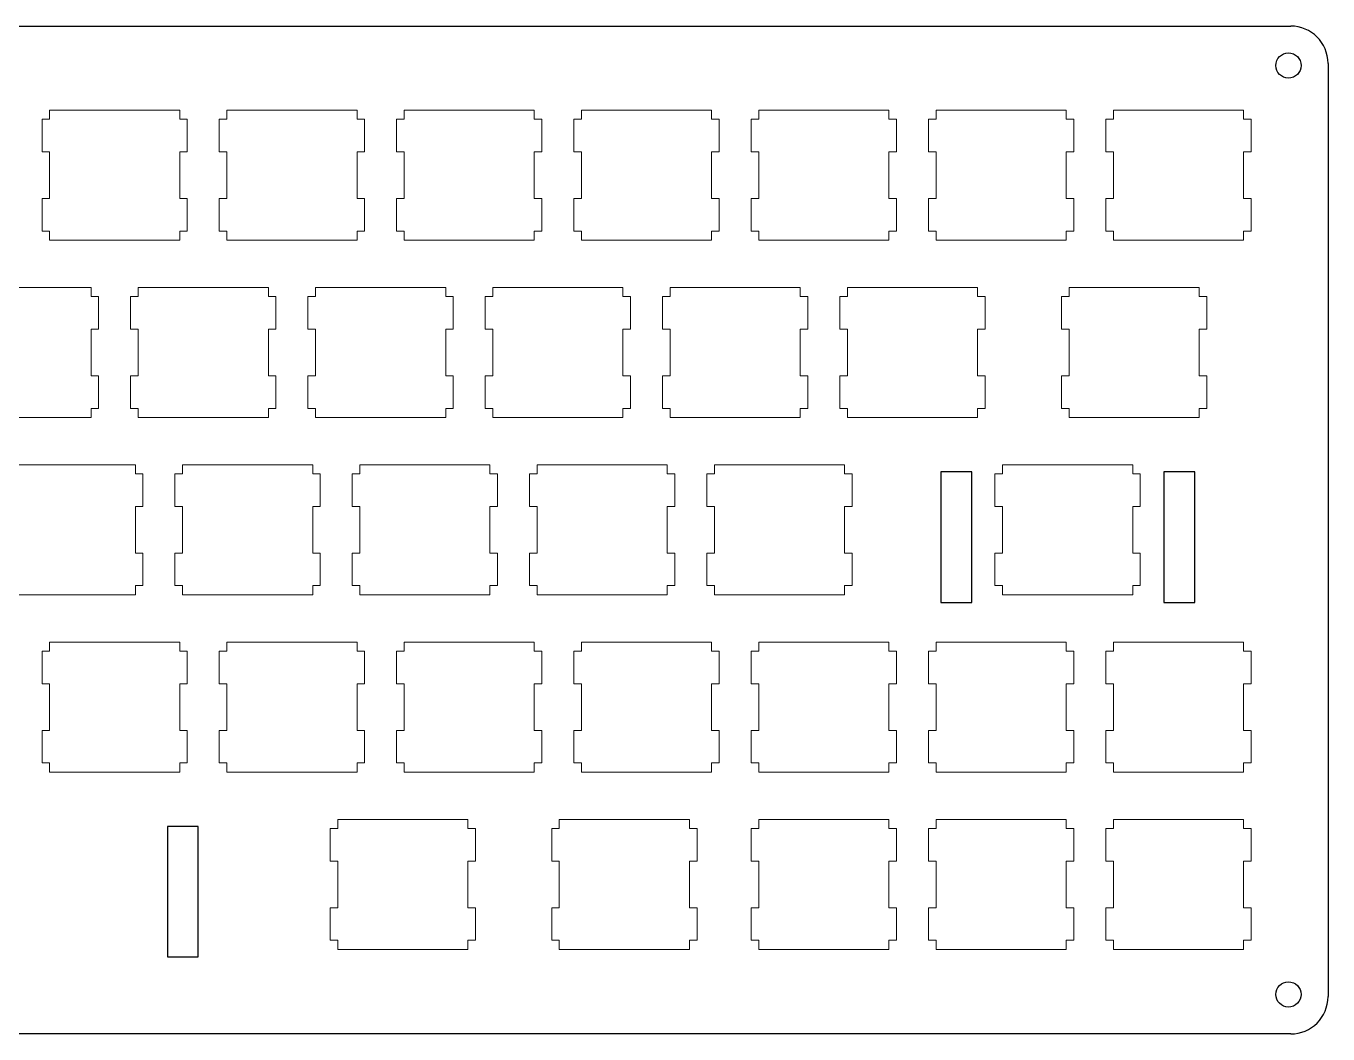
# Paper-space layout 'Layout 2' of a CAD drawing. Header units: millimetres. Extents: x 27 to 325, y 88 to 196.
# Drawn here: x 185 to 324.5, y 87.7 to 195.7 of the extents above; entities that cross this region are included whole.
import ezdxf

# ---------------------------------------------------------------- set-up
doc = ezdxf.new("R2010")
doc.units = ezdxf.units.MM
doc.layers.add('Layer_1', color=7, linetype='CONTINUOUS')

psp = doc.layouts.new('Layout 2')

# ---------------------------------------------------------------- linework, layer by layer
at = {"layer": 'Layer_1', "linetype": 'ByBlock'}
for p, q in [((30.51, 195.7), (320.51, 195.7)), ((320.51, 87.7), (30.51, 87.7))]:
    psp.add_line(p, q, dxfattribs=at)
at = {"layer": 'Layer_1'}
psp.add_line((324.51, 191.7), (324.51, 91.7), dxfattribs=at)
at = {"layer": 'Layer_1', "linetype": 'ByBlock'}
for points in [[(283.03, 147.95), (283.03, 133.95), (286.33, 133.95), (286.33, 147.95)], [(306.93, 147.95), (306.93, 133.95), (310.23, 133.95), (310.23, 147.95)], [(200.13, 109.95), (200.13, 95.95), (203.43, 95.95), (203.43, 109.95)], [(200.13, 109.95), (200.13, 95.95), (203.43, 95.95), (203.43, 109.95)]]:
    psp.add_lwpolyline(points, close=True, dxfattribs=at)
at = {"layer": 'Layer_1'}
for centre in [(320.27, 191.47), (320.27, 91.94)]:
    psp.add_circle(centre, 1.35, dxfattribs=at)
for centre, start, end in [((320.51, 191.7), 0, 90), ((320.51, 91.7), 270, 0)]:
    psp.add_arc(centre, 4, start, end, dxfattribs=at)
at = {"layer": 'Layer_1', "color": 250, "lineweight": 9}
for points in [[(186.69, 182.23), (186.69, 182.23), (186.69, 185.72), (186.69, 185.72)], [(186.69, 185.72), (186.69, 185.72), (187.51, 185.72), (187.51, 185.72)], [(187.51, 186.7), (187.51, 186.7), (201.45, 186.7), (201.45, 186.7)], [(187.51, 185.72), (187.51, 185.72), (187.51, 186.7), (187.51, 186.7)], [(201.45, 185.72), (201.45, 185.72), (201.45, 186.7), (201.45, 186.7)], [(202.26, 185.72), (202.26, 185.72), (201.45, 185.72), (201.45, 185.72)], [(202.26, 185.72), (202.26, 185.72), (202.26, 182.23), (202.26, 182.23)], [(205.69, 182.23), (205.69, 182.23), (205.69, 185.72), (205.69, 185.72)], [(205.69, 185.72), (205.69, 185.72), (206.51, 185.72), (206.51, 185.72)], [(206.51, 186.7), (206.51, 186.7), (220.45, 186.7), (220.45, 186.7)], [(206.51, 185.72), (206.51, 185.72), (206.51, 186.7), (206.51, 186.7)], [(220.45, 185.72), (220.45, 185.72), (220.45, 186.7), (220.45, 186.7)], [(221.26, 185.72), (221.26, 185.72), (220.45, 185.72), (220.45, 185.72)], [(221.26, 185.72), (221.26, 185.72), (221.26, 182.23), (221.26, 182.23)], [(224.69, 182.23), (224.69, 182.23), (224.69, 185.72), (224.69, 185.72)], [(224.69, 185.72), (224.69, 185.72), (225.51, 185.72), (225.51, 185.72)], [(225.51, 186.7), (225.51, 186.7), (239.45, 186.7), (239.45, 186.7)], [(225.51, 185.72), (225.51, 185.72), (225.51, 186.7), (225.51, 186.7)], [(239.45, 185.72), (239.45, 185.72), (239.45, 186.7), (239.45, 186.7)], [(240.26, 185.72), (240.26, 185.72), (239.45, 185.72), (239.45, 185.72)], [(240.26, 185.72), (240.26, 185.72), (240.26, 182.23), (240.26, 182.23)], [(243.69, 182.23), (243.69, 182.23), (243.69, 185.72), (243.69, 185.72)], [(243.69, 185.72), (243.69, 185.72), (244.51, 185.72), (244.51, 185.72)], [(244.51, 186.7), (244.51, 186.7), (258.45, 186.7), (258.45, 186.7)], [(244.51, 185.72), (244.51, 185.72), (244.51, 186.7), (244.51, 186.7)], [(258.45, 185.72), (258.45, 185.72), (258.45, 186.7), (258.45, 186.7)], [(259.26, 185.72), (259.26, 185.72), (258.45, 185.72), (258.45, 185.72)], [(259.26, 185.72), (259.26, 185.72), (259.26, 182.23), (259.26, 182.23)], [(262.69, 182.23), (262.69, 182.23), (262.69, 185.72), (262.69, 185.72)], [(262.69, 185.72), (262.69, 185.72), (263.51, 185.72), (263.51, 185.72)], [(263.51, 186.7), (263.51, 186.7), (277.45, 186.7), (277.45, 186.7)], [(263.51, 185.72), (263.51, 185.72), (263.51, 186.7), (263.51, 186.7)], [(277.45, 185.72), (277.45, 185.72), (277.45, 186.7), (277.45, 186.7)], [(278.26, 185.72), (278.26, 185.72), (277.45, 185.72), (277.45, 185.72)], [(278.26, 185.72), (278.26, 185.72), (278.26, 182.23), (278.26, 182.23)], [(281.69, 182.23), (281.69, 182.23), (281.69, 185.72), (281.69, 185.72)], [(281.69, 185.72), (281.69, 185.72), (282.51, 185.72), (282.51, 185.72)], [(282.51, 186.7), (282.51, 186.7), (296.45, 186.7), (296.45, 186.7)], [(282.51, 185.72), (282.51, 185.72), (282.51, 186.7), (282.51, 186.7)], [(296.45, 185.72), (296.45, 185.72), (296.45, 186.7), (296.45, 186.7)], [(297.26, 185.72), (297.26, 185.72), (296.45, 185.72), (296.45, 185.72)], [(297.26, 185.72), (297.26, 185.72), (297.26, 182.23), (297.26, 182.23)], [(300.69, 182.23), (300.69, 182.23), (300.69, 185.72), (300.69, 185.72)], [(300.69, 185.72), (300.69, 185.72), (301.51, 185.72), (301.51, 185.72)], [(301.51, 186.7), (301.51, 186.7), (315.45, 186.7), (315.45, 186.7)], [(301.51, 185.72), (301.51, 185.72), (301.51, 186.7), (301.51, 186.7)], [(315.45, 185.72), (315.45, 185.72), (315.45, 186.7), (315.45, 186.7)], [(316.26, 185.72), (316.26, 185.72), (315.45, 185.72), (315.45, 185.72)], [(316.26, 185.72), (316.26, 185.72), (316.26, 182.23), (316.26, 182.23)], [(187.51, 182.23), (187.51, 182.23), (186.69, 182.23), (186.69, 182.23)], [(187.51, 177.23), (187.51, 177.23), (187.51, 182.23), (187.51, 182.23)], [(201.45, 182.23), (201.45, 182.23), (201.45, 177.23), (201.45, 177.23)], [(201.45, 182.23), (201.45, 182.23), (202.26, 182.23), (202.26, 182.23)], [(206.51, 182.23), (206.51, 182.23), (205.69, 182.23), (205.69, 182.23)], [(206.51, 177.23), (206.51, 177.23), (206.51, 182.23), (206.51, 182.23)], [(220.45, 182.23), (220.45, 182.23), (220.45, 177.23), (220.45, 177.23)], [(220.45, 182.23), (220.45, 182.23), (221.26, 182.23), (221.26, 182.23)], [(225.51, 182.23), (225.51, 182.23), (224.69, 182.23), (224.69, 182.23)], [(225.51, 177.23), (225.51, 177.23), (225.51, 182.23), (225.51, 182.23)], [(239.45, 182.23), (239.45, 182.23), (239.45, 177.23), (239.45, 177.23)], [(239.45, 182.23), (239.45, 182.23), (240.26, 182.23), (240.26, 182.23)], [(244.51, 182.23), (244.51, 182.23), (243.69, 182.23), (243.69, 182.23)], [(244.51, 177.23), (244.51, 177.23), (244.51, 182.23), (244.51, 182.23)], [(258.45, 182.23), (258.45, 182.23), (258.45, 177.23), (258.45, 177.23)], [(258.45, 182.23), (258.45, 182.23), (259.26, 182.23), (259.26, 182.23)], [(263.51, 182.23), (263.51, 182.23), (262.69, 182.23), (262.69, 182.23)], [(263.51, 177.23), (263.51, 177.23), (263.51, 182.23), (263.51, 182.23)], [(277.45, 182.23), (277.45, 182.23), (277.45, 177.23), (277.45, 177.23)], [(277.45, 182.23), (277.45, 182.23), (278.26, 182.23), (278.26, 182.23)], [(282.51, 182.23), (282.51, 182.23), (281.69, 182.23), (281.69, 182.23)], [(282.51, 177.23), (282.51, 177.23), (282.51, 182.23), (282.51, 182.23)], [(296.45, 182.23), (296.45, 182.23), (296.45, 177.23), (296.45, 177.23)], [(296.45, 182.23), (296.45, 182.23), (297.26, 182.23), (297.26, 182.23)], [(301.51, 182.23), (301.51, 182.23), (300.69, 182.23), (300.69, 182.23)], [(301.51, 177.23), (301.51, 177.23), (301.51, 182.23), (301.51, 182.23)], [(315.45, 182.23), (315.45, 182.23), (315.45, 177.23), (315.45, 177.23)], [(315.45, 182.23), (315.45, 182.23), (316.26, 182.23), (316.26, 182.23)], [(186.69, 173.74), (186.69, 173.74), (186.69, 177.23), (186.69, 177.23)], [(186.69, 177.23), (186.69, 177.23), (187.51, 177.23), (187.51, 177.23)], [(202.26, 177.23), (202.26, 177.23), (201.45, 177.23), (201.45, 177.23)], [(202.26, 177.23), (202.26, 177.23), (202.26, 173.74), (202.26, 173.74)], [(205.69, 173.74), (205.69, 173.74), (205.69, 177.23), (205.69, 177.23)], [(205.69, 177.23), (205.69, 177.23), (206.51, 177.23), (206.51, 177.23)], [(221.26, 177.23), (221.26, 177.23), (220.45, 177.23), (220.45, 177.23)], [(221.26, 177.23), (221.26, 177.23), (221.26, 173.74), (221.26, 173.74)], [(224.69, 173.74), (224.69, 173.74), (224.69, 177.23), (224.69, 177.23)], [(224.69, 177.23), (224.69, 177.23), (225.51, 177.23), (225.51, 177.23)], [(240.26, 177.23), (240.26, 177.23), (239.45, 177.23), (239.45, 177.23)], [(240.26, 177.23), (240.26, 177.23), (240.26, 173.74), (240.26, 173.74)], [(243.69, 173.74), (243.69, 173.74), (243.69, 177.23), (243.69, 177.23)], [(243.69, 177.23), (243.69, 177.23), (244.51, 177.23), (244.51, 177.23)], [(259.26, 177.23), (259.26, 177.23), (258.45, 177.23), (258.45, 177.23)], [(259.26, 177.23), (259.26, 177.23), (259.26, 173.74), (259.26, 173.74)], [(262.69, 173.74), (262.69, 173.74), (262.69, 177.23), (262.69, 177.23)], [(262.69, 177.23), (262.69, 177.23), (263.51, 177.23), (263.51, 177.23)], [(278.26, 177.23), (278.26, 177.23), (277.45, 177.23), (277.45, 177.23)], [(278.26, 177.23), (278.26, 177.23), (278.26, 173.74), (278.26, 173.74)], [(281.69, 173.74), (281.69, 173.74), (281.69, 177.23), (281.69, 177.23)], [(281.69, 177.23), (281.69, 177.23), (282.51, 177.23), (282.51, 177.23)], [(297.26, 177.23), (297.26, 177.23), (296.45, 177.23), (296.45, 177.23)], [(297.26, 177.23), (297.26, 177.23), (297.26, 173.74), (297.26, 173.74)], [(300.69, 173.74), (300.69, 173.74), (300.69, 177.23), (300.69, 177.23)], [(300.69, 177.23), (300.69, 177.23), (301.51, 177.23), (301.51, 177.23)], [(316.26, 177.23), (316.26, 177.23), (315.45, 177.23), (315.45, 177.23)], [(316.26, 177.23), (316.26, 177.23), (316.26, 173.74), (316.26, 173.74)], [(187.51, 173.74), (187.51, 173.74), (186.69, 173.74), (186.69, 173.74)], [(187.51, 172.76), (187.51, 172.76), (187.51, 173.74), (187.51, 173.74)], [(201.45, 173.74), (201.45, 173.74), (202.26, 173.74), (202.26, 173.74)], [(201.45, 173.74), (201.45, 173.74), (201.45, 172.76), (201.45, 172.76)], [(206.51, 173.74), (206.51, 173.74), (205.69, 173.74), (205.69, 173.74)], [(206.51, 172.76), (206.51, 172.76), (206.51, 173.74), (206.51, 173.74)], [(220.45, 173.74), (220.45, 173.74), (221.26, 173.74), (221.26, 173.74)], [(220.45, 173.74), (220.45, 173.74), (220.45, 172.76), (220.45, 172.76)], [(225.51, 173.74), (225.51, 173.74), (224.69, 173.74), (224.69, 173.74)], [(225.51, 172.76), (225.51, 172.76), (225.51, 173.74), (225.51, 173.74)], [(239.45, 173.74), (239.45, 173.74), (240.26, 173.74), (240.26, 173.74)], [(239.45, 173.74), (239.45, 173.74), (239.45, 172.76), (239.45, 172.76)], [(244.51, 173.74), (244.51, 173.74), (243.69, 173.74), (243.69, 173.74)], [(244.51, 172.76), (244.51, 172.76), (244.51, 173.74), (244.51, 173.74)], [(258.45, 173.74), (258.45, 173.74), (259.26, 173.74), (259.26, 173.74)], [(258.45, 173.74), (258.45, 173.74), (258.45, 172.76), (258.45, 172.76)], [(263.51, 173.74), (263.51, 173.74), (262.69, 173.74), (262.69, 173.74)], [(263.51, 172.76), (263.51, 172.76), (263.51, 173.74), (263.51, 173.74)], [(277.45, 173.74), (277.45, 173.74), (278.26, 173.74), (278.26, 173.74)], [(277.45, 173.74), (277.45, 173.74), (277.45, 172.76), (277.45, 172.76)], [(282.51, 173.74), (282.51, 173.74), (281.69, 173.74), (281.69, 173.74)], [(282.51, 172.76), (282.51, 172.76), (282.51, 173.74), (282.51, 173.74)], [(296.45, 173.74), (296.45, 173.74), (297.26, 173.74), (297.26, 173.74)], [(296.45, 173.74), (296.45, 173.74), (296.45, 172.76), (296.45, 172.76)], [(301.51, 173.74), (301.51, 173.74), (300.69, 173.74), (300.69, 173.74)], [(301.51, 172.76), (301.51, 172.76), (301.51, 173.74), (301.51, 173.74)], [(315.45, 173.74), (315.45, 173.74), (316.26, 173.74), (316.26, 173.74)], [(315.45, 173.74), (315.45, 173.74), (315.45, 172.76), (315.45, 172.76)], [(201.45, 172.76), (201.45, 172.76), (187.51, 172.76), (187.51, 172.76)], [(220.45, 172.76), (220.45, 172.76), (206.51, 172.76), (206.51, 172.76)], [(239.45, 172.76), (239.45, 172.76), (225.51, 172.76), (225.51, 172.76)], [(258.45, 172.76), (258.45, 172.76), (244.51, 172.76), (244.51, 172.76)], [(277.45, 172.76), (277.45, 172.76), (263.51, 172.76), (263.51, 172.76)], [(296.45, 172.76), (296.45, 172.76), (282.51, 172.76), (282.51, 172.76)], [(315.45, 172.76), (315.45, 172.76), (301.51, 172.76), (301.51, 172.76)], [(178.01, 167.7), (178.01, 167.7), (191.95, 167.7), (191.95, 167.7)], [(191.95, 166.72), (191.95, 166.72), (191.95, 167.7), (191.95, 167.7)], [(197.01, 167.7), (197.01, 167.7), (210.95, 167.7), (210.95, 167.7)], [(197.01, 166.72), (197.01, 166.72), (197.01, 167.7), (197.01, 167.7)], [(210.95, 166.72), (210.95, 166.72), (210.95, 167.7), (210.95, 167.7)], [(216.01, 167.7), (216.01, 167.7), (229.95, 167.7), (229.95, 167.7)], [(216.01, 166.72), (216.01, 166.72), (216.01, 167.7), (216.01, 167.7)], [(229.95, 166.72), (229.95, 166.72), (229.95, 167.7), (229.95, 167.7)], [(235.01, 167.7), (235.01, 167.7), (248.95, 167.7), (248.95, 167.7)], [(235.01, 166.72), (235.01, 166.72), (235.01, 167.7), (235.01, 167.7)], [(248.95, 166.72), (248.95, 166.72), (248.95, 167.7), (248.95, 167.7)], [(254.01, 167.7), (254.01, 167.7), (267.95, 167.7), (267.95, 167.7)], [(254.01, 166.72), (254.01, 166.72), (254.01, 167.7), (254.01, 167.7)], [(267.95, 166.72), (267.95, 166.72), (267.95, 167.7), (267.95, 167.7)], [(273.01, 167.7), (273.01, 167.7), (286.95, 167.7), (286.95, 167.7)], [(273.01, 166.72), (273.01, 166.72), (273.01, 167.7), (273.01, 167.7)], [(286.95, 166.72), (286.95, 166.72), (286.95, 167.7), (286.95, 167.7)], [(296.76, 167.7), (296.76, 167.7), (310.7, 167.7), (310.7, 167.7)], [(296.76, 166.72), (296.76, 166.72), (296.76, 167.7), (296.76, 167.7)], [(310.7, 166.72), (310.7, 166.72), (310.7, 167.7), (310.7, 167.7)], [(192.76, 166.72), (192.76, 166.72), (191.95, 166.72), (191.95, 166.72)], [(192.76, 166.72), (192.76, 166.72), (192.76, 163.23), (192.76, 163.23)], [(196.19, 163.23), (196.19, 163.23), (196.19, 166.72), (196.19, 166.72)], [(196.19, 166.72), (196.19, 166.72), (197.01, 166.72), (197.01, 166.72)], [(211.76, 166.72), (211.76, 166.72), (210.95, 166.72), (210.95, 166.72)], [(211.76, 166.72), (211.76, 166.72), (211.76, 163.23), (211.76, 163.23)], [(215.19, 163.23), (215.19, 163.23), (215.19, 166.72), (215.19, 166.72)], [(215.19, 166.72), (215.19, 166.72), (216.01, 166.72), (216.01, 166.72)], [(230.76, 166.72), (230.76, 166.72), (229.95, 166.72), (229.95, 166.72)], [(230.76, 166.72), (230.76, 166.72), (230.76, 163.23), (230.76, 163.23)], [(234.19, 163.23), (234.19, 163.23), (234.19, 166.72), (234.19, 166.72)], [(234.19, 166.72), (234.19, 166.72), (235.01, 166.72), (235.01, 166.72)], [(249.76, 166.72), (249.76, 166.72), (248.95, 166.72), (248.95, 166.72)], [(249.76, 166.72), (249.76, 166.72), (249.76, 163.23), (249.76, 163.23)], [(253.19, 163.23), (253.19, 163.23), (253.19, 166.72), (253.19, 166.72)], [(253.19, 166.72), (253.19, 166.72), (254.01, 166.72), (254.01, 166.72)], [(268.76, 166.72), (268.76, 166.72), (267.95, 166.72), (267.95, 166.72)], [(268.76, 166.72), (268.76, 166.72), (268.76, 163.23), (268.76, 163.23)], [(272.19, 163.23), (272.19, 163.23), (272.19, 166.72), (272.19, 166.72)], [(272.19, 166.72), (272.19, 166.72), (273.01, 166.72), (273.01, 166.72)], [(287.76, 166.72), (287.76, 166.72), (286.95, 166.72), (286.95, 166.72)], [(287.76, 166.72), (287.76, 166.72), (287.76, 163.23), (287.76, 163.23)], [(295.94, 163.23), (295.94, 163.23), (295.94, 166.72), (295.94, 166.72)], [(295.94, 166.72), (295.94, 166.72), (296.76, 166.72), (296.76, 166.72)], [(311.51, 166.72), (311.51, 166.72), (310.7, 166.72), (310.7, 166.72)], [(311.51, 166.72), (311.51, 166.72), (311.51, 163.23), (311.51, 163.23)], [(191.95, 163.23), (191.95, 163.23), (191.95, 158.23), (191.95, 158.23)], [(191.95, 163.23), (191.95, 163.23), (192.76, 163.23), (192.76, 163.23)], [(197.01, 163.23), (197.01, 163.23), (196.19, 163.23), (196.19, 163.23)], [(197.01, 158.23), (197.01, 158.23), (197.01, 163.23), (197.01, 163.23)], [(210.95, 163.23), (210.95, 163.23), (210.95, 158.23), (210.95, 158.23)], [(210.95, 163.23), (210.95, 163.23), (211.76, 163.23), (211.76, 163.23)], [(216.01, 163.23), (216.01, 163.23), (215.19, 163.23), (215.19, 163.23)], [(216.01, 158.23), (216.01, 158.23), (216.01, 163.23), (216.01, 163.23)], [(229.95, 163.23), (229.95, 163.23), (229.95, 158.23), (229.95, 158.23)], [(229.95, 163.23), (229.95, 163.23), (230.76, 163.23), (230.76, 163.23)], [(235.01, 163.23), (235.01, 163.23), (234.19, 163.23), (234.19, 163.23)], [(235.01, 158.23), (235.01, 158.23), (235.01, 163.23), (235.01, 163.23)], [(248.95, 163.23), (248.95, 163.23), (248.95, 158.23), (248.95, 158.23)], [(248.95, 163.23), (248.95, 163.23), (249.76, 163.23), (249.76, 163.23)], [(254.01, 163.23), (254.01, 163.23), (253.19, 163.23), (253.19, 163.23)], [(254.01, 158.23), (254.01, 158.23), (254.01, 163.23), (254.01, 163.23)], [(267.95, 163.23), (267.95, 163.23), (267.95, 158.23), (267.95, 158.23)], [(267.95, 163.23), (267.95, 163.23), (268.76, 163.23), (268.76, 163.23)], [(273.01, 163.23), (273.01, 163.23), (272.19, 163.23), (272.19, 163.23)], [(273.01, 158.23), (273.01, 158.23), (273.01, 163.23), (273.01, 163.23)], [(286.95, 163.23), (286.95, 163.23), (286.95, 158.23), (286.95, 158.23)], [(286.95, 163.23), (286.95, 163.23), (287.76, 163.23), (287.76, 163.23)], [(296.76, 163.23), (296.76, 163.23), (295.94, 163.23), (295.94, 163.23)], [(296.76, 158.23), (296.76, 158.23), (296.76, 163.23), (296.76, 163.23)], [(310.7, 163.23), (310.7, 163.23), (310.7, 158.23), (310.7, 158.23)], [(310.7, 163.23), (310.7, 163.23), (311.51, 163.23), (311.51, 163.23)], [(192.76, 158.23), (192.76, 158.23), (191.95, 158.23), (191.95, 158.23)], [(192.76, 158.23), (192.76, 158.23), (192.76, 154.74), (192.76, 154.74)], [(196.19, 154.74), (196.19, 154.74), (196.19, 158.23), (196.19, 158.23)], [(196.19, 158.23), (196.19, 158.23), (197.01, 158.23), (197.01, 158.23)], [(211.76, 158.23), (211.76, 158.23), (210.95, 158.23), (210.95, 158.23)], [(211.76, 158.23), (211.76, 158.23), (211.76, 154.74), (211.76, 154.74)], [(215.19, 154.74), (215.19, 154.74), (215.19, 158.23), (215.19, 158.23)], [(215.19, 158.23), (215.19, 158.23), (216.01, 158.23), (216.01, 158.23)], [(230.76, 158.23), (230.76, 158.23), (229.95, 158.23), (229.95, 158.23)], [(230.76, 158.23), (230.76, 158.23), (230.76, 154.74), (230.76, 154.74)], [(234.19, 154.74), (234.19, 154.74), (234.19, 158.23), (234.19, 158.23)], [(234.19, 158.23), (234.19, 158.23), (235.01, 158.23), (235.01, 158.23)], [(249.76, 158.23), (249.76, 158.23), (248.95, 158.23), (248.95, 158.23)], [(249.76, 158.23), (249.76, 158.23), (249.76, 154.74), (249.76, 154.74)], [(253.19, 154.74), (253.19, 154.74), (253.19, 158.23), (253.19, 158.23)], [(253.19, 158.23), (253.19, 158.23), (254.01, 158.23), (254.01, 158.23)], [(268.76, 158.23), (268.76, 158.23), (267.95, 158.23), (267.95, 158.23)], [(268.76, 158.23), (268.76, 158.23), (268.76, 154.74), (268.76, 154.74)], [(272.19, 154.74), (272.19, 154.74), (272.19, 158.23), (272.19, 158.23)], [(272.19, 158.23), (272.19, 158.23), (273.01, 158.23), (273.01, 158.23)], [(287.76, 158.23), (287.76, 158.23), (286.95, 158.23), (286.95, 158.23)], [(287.76, 158.23), (287.76, 158.23), (287.76, 154.74), (287.76, 154.74)], [(295.94, 154.74), (295.94, 154.74), (295.94, 158.23), (295.94, 158.23)], [(295.94, 158.23), (295.94, 158.23), (296.76, 158.23), (296.76, 158.23)], [(311.51, 158.23), (311.51, 158.23), (310.7, 158.23), (310.7, 158.23)], [(311.51, 158.23), (311.51, 158.23), (311.51, 154.74), (311.51, 154.74)], [(191.95, 153.76), (191.95, 153.76), (178.01, 153.76), (178.01, 153.76)], [(191.95, 154.74), (191.95, 154.74), (192.76, 154.74), (192.76, 154.74)], [(191.95, 154.74), (191.95, 154.74), (191.95, 153.76), (191.95, 153.76)], [(197.01, 154.74), (197.01, 154.74), (196.19, 154.74), (196.19, 154.74)], [(197.01, 153.76), (197.01, 153.76), (197.01, 154.74), (197.01, 154.74)], [(210.95, 153.76), (210.95, 153.76), (197.01, 153.76), (197.01, 153.76)], [(210.95, 154.74), (210.95, 154.74), (211.76, 154.74), (211.76, 154.74)], [(210.95, 154.74), (210.95, 154.74), (210.95, 153.76), (210.95, 153.76)], [(216.01, 154.74), (216.01, 154.74), (215.19, 154.74), (215.19, 154.74)], [(216.01, 153.76), (216.01, 153.76), (216.01, 154.74), (216.01, 154.74)], [(229.95, 153.76), (229.95, 153.76), (216.01, 153.76), (216.01, 153.76)], [(229.95, 154.74), (229.95, 154.74), (230.76, 154.74), (230.76, 154.74)], [(229.95, 154.74), (229.95, 154.74), (229.95, 153.76), (229.95, 153.76)], [(235.01, 154.74), (235.01, 154.74), (234.19, 154.74), (234.19, 154.74)], [(235.01, 153.76), (235.01, 153.76), (235.01, 154.74), (235.01, 154.74)], [(248.95, 153.76), (248.95, 153.76), (235.01, 153.76), (235.01, 153.76)], [(248.95, 154.74), (248.95, 154.74), (249.76, 154.74), (249.76, 154.74)], [(248.95, 154.74), (248.95, 154.74), (248.95, 153.76), (248.95, 153.76)], [(254.01, 154.74), (254.01, 154.74), (253.19, 154.74), (253.19, 154.74)], [(254.01, 153.76), (254.01, 153.76), (254.01, 154.74), (254.01, 154.74)], [(267.95, 153.76), (267.95, 153.76), (254.01, 153.76), (254.01, 153.76)], [(267.95, 154.74), (267.95, 154.74), (268.76, 154.74), (268.76, 154.74)], [(267.95, 154.74), (267.95, 154.74), (267.95, 153.76), (267.95, 153.76)], [(273.01, 154.74), (273.01, 154.74), (272.19, 154.74), (272.19, 154.74)], [(273.01, 153.76), (273.01, 153.76), (273.01, 154.74), (273.01, 154.74)], [(286.95, 153.76), (286.95, 153.76), (273.01, 153.76), (273.01, 153.76)], [(286.95, 154.74), (286.95, 154.74), (287.76, 154.74), (287.76, 154.74)], [(286.95, 154.74), (286.95, 154.74), (286.95, 153.76), (286.95, 153.76)], [(296.76, 154.74), (296.76, 154.74), (295.94, 154.74), (295.94, 154.74)], [(296.76, 153.76), (296.76, 153.76), (296.76, 154.74), (296.76, 154.74)], [(310.7, 153.76), (310.7, 153.76), (296.76, 153.76), (296.76, 153.76)], [(310.7, 154.74), (310.7, 154.74), (311.51, 154.74), (311.51, 154.74)], [(310.7, 154.74), (310.7, 154.74), (310.7, 153.76), (310.7, 153.76)], [(182.76, 148.7), (182.76, 148.7), (196.7, 148.7), (196.7, 148.7)], [(196.7, 147.72), (196.7, 147.72), (196.7, 148.7), (196.7, 148.7)], [(201.76, 148.7), (201.76, 148.7), (215.7, 148.7), (215.7, 148.7)], [(201.76, 147.72), (201.76, 147.72), (201.76, 148.7), (201.76, 148.7)], [(215.7, 147.72), (215.7, 147.72), (215.7, 148.7), (215.7, 148.7)], [(220.76, 148.7), (220.76, 148.7), (234.7, 148.7), (234.7, 148.7)], [(220.76, 147.72), (220.76, 147.72), (220.76, 148.7), (220.76, 148.7)], [(234.7, 147.72), (234.7, 147.72), (234.7, 148.7), (234.7, 148.7)], [(239.76, 148.7), (239.76, 148.7), (253.7, 148.7), (253.7, 148.7)], [(239.76, 147.72), (239.76, 147.72), (239.76, 148.7), (239.76, 148.7)], [(253.7, 147.72), (253.7, 147.72), (253.7, 148.7), (253.7, 148.7)], [(258.76, 148.7), (258.76, 148.7), (272.7, 148.7), (272.7, 148.7)], [(258.76, 147.72), (258.76, 147.72), (258.76, 148.7), (258.76, 148.7)], [(272.7, 147.72), (272.7, 147.72), (272.7, 148.7), (272.7, 148.7)], [(289.63, 148.7), (289.63, 148.7), (303.58, 148.7), (303.58, 148.7)], [(289.63, 147.72), (289.63, 147.72), (289.63, 148.7), (289.63, 148.7)], [(303.58, 147.72), (303.58, 147.72), (303.58, 148.7), (303.58, 148.7)], [(197.51, 147.72), (197.51, 147.72), (196.7, 147.72), (196.7, 147.72)], [(197.51, 147.72), (197.51, 147.72), (197.51, 144.23), (197.51, 144.23)], [(200.94, 144.23), (200.94, 144.23), (200.94, 147.72), (200.94, 147.72)], [(200.94, 147.72), (200.94, 147.72), (201.76, 147.72), (201.76, 147.72)], [(216.51, 147.72), (216.51, 147.72), (215.7, 147.72), (215.7, 147.72)], [(216.51, 147.72), (216.51, 147.72), (216.51, 144.23), (216.51, 144.23)], [(219.94, 144.23), (219.94, 144.23), (219.94, 147.72), (219.94, 147.72)], [(219.94, 147.72), (219.94, 147.72), (220.76, 147.72), (220.76, 147.72)], [(235.51, 147.72), (235.51, 147.72), (234.7, 147.72), (234.7, 147.72)], [(235.51, 147.72), (235.51, 147.72), (235.51, 144.23), (235.51, 144.23)], [(238.94, 144.23), (238.94, 144.23), (238.94, 147.72), (238.94, 147.72)], [(238.94, 147.72), (238.94, 147.72), (239.76, 147.72), (239.76, 147.72)], [(254.51, 147.72), (254.51, 147.72), (253.7, 147.72), (253.7, 147.72)], [(254.51, 147.72), (254.51, 147.72), (254.51, 144.23), (254.51, 144.23)], [(257.94, 144.23), (257.94, 144.23), (257.94, 147.72), (257.94, 147.72)], [(257.94, 147.72), (257.94, 147.72), (258.76, 147.72), (258.76, 147.72)], [(273.51, 147.72), (273.51, 147.72), (272.7, 147.72), (272.7, 147.72)], [(273.51, 147.72), (273.51, 147.72), (273.51, 144.23), (273.51, 144.23)], [(288.82, 144.23), (288.82, 144.23), (288.82, 147.72), (288.82, 147.72)], [(288.82, 147.72), (288.82, 147.72), (289.63, 147.72), (289.63, 147.72)], [(304.39, 147.72), (304.39, 147.72), (303.58, 147.72), (303.58, 147.72)], [(304.39, 147.72), (304.39, 147.72), (304.39, 144.23), (304.39, 144.23)], [(196.7, 144.23), (196.7, 144.23), (196.7, 139.23), (196.7, 139.23)], [(196.7, 144.23), (196.7, 144.23), (197.51, 144.23), (197.51, 144.23)], [(201.76, 144.23), (201.76, 144.23), (200.94, 144.23), (200.94, 144.23)], [(201.76, 139.23), (201.76, 139.23), (201.76, 144.23), (201.76, 144.23)], [(215.7, 144.23), (215.7, 144.23), (215.7, 139.23), (215.7, 139.23)], [(215.7, 144.23), (215.7, 144.23), (216.51, 144.23), (216.51, 144.23)], [(220.76, 144.23), (220.76, 144.23), (219.94, 144.23), (219.94, 144.23)], [(220.76, 139.23), (220.76, 139.23), (220.76, 144.23), (220.76, 144.23)], [(234.7, 144.23), (234.7, 144.23), (234.7, 139.23), (234.7, 139.23)], [(234.7, 144.23), (234.7, 144.23), (235.51, 144.23), (235.51, 144.23)], [(239.76, 144.23), (239.76, 144.23), (238.94, 144.23), (238.94, 144.23)], [(239.76, 139.23), (239.76, 139.23), (239.76, 144.23), (239.76, 144.23)], [(253.7, 144.23), (253.7, 144.23), (253.7, 139.23), (253.7, 139.23)], [(253.7, 144.23), (253.7, 144.23), (254.51, 144.23), (254.51, 144.23)], [(258.76, 144.23), (258.76, 144.23), (257.94, 144.23), (257.94, 144.23)], [(258.76, 139.23), (258.76, 139.23), (258.76, 144.23), (258.76, 144.23)], [(272.7, 144.23), (272.7, 144.23), (272.7, 139.23), (272.7, 139.23)], [(272.7, 144.23), (272.7, 144.23), (273.51, 144.23), (273.51, 144.23)], [(289.63, 144.23), (289.63, 144.23), (288.82, 144.23), (288.82, 144.23)], [(289.63, 139.23), (289.63, 139.23), (289.63, 144.23), (289.63, 144.23)], [(303.58, 144.23), (303.58, 144.23), (303.58, 139.23), (303.58, 139.23)], [(303.58, 144.23), (303.58, 144.23), (304.39, 144.23), (304.39, 144.23)], [(197.51, 139.23), (197.51, 139.23), (196.7, 139.23), (196.7, 139.23)], [(197.51, 139.23), (197.51, 139.23), (197.51, 135.74), (197.51, 135.74)], [(200.94, 135.74), (200.94, 135.74), (200.94, 139.23), (200.94, 139.23)], [(200.94, 139.23), (200.94, 139.23), (201.76, 139.23), (201.76, 139.23)], [(216.51, 139.23), (216.51, 139.23), (215.7, 139.23), (215.7, 139.23)], [(216.51, 139.23), (216.51, 139.23), (216.51, 135.74), (216.51, 135.74)], [(219.94, 135.74), (219.94, 135.74), (219.94, 139.23), (219.94, 139.23)], [(219.94, 139.23), (219.94, 139.23), (220.76, 139.23), (220.76, 139.23)], [(235.51, 139.23), (235.51, 139.23), (234.7, 139.23), (234.7, 139.23)], [(235.51, 139.23), (235.51, 139.23), (235.51, 135.74), (235.51, 135.74)], [(238.94, 135.74), (238.94, 135.74), (238.94, 139.23), (238.94, 139.23)], [(238.94, 139.23), (238.94, 139.23), (239.76, 139.23), (239.76, 139.23)], [(254.51, 139.23), (254.51, 139.23), (253.7, 139.23), (253.7, 139.23)], [(254.51, 139.23), (254.51, 139.23), (254.51, 135.74), (254.51, 135.74)], [(257.94, 135.74), (257.94, 135.74), (257.94, 139.23), (257.94, 139.23)], [(257.94, 139.23), (257.94, 139.23), (258.76, 139.23), (258.76, 139.23)], [(273.51, 139.23), (273.51, 139.23), (272.7, 139.23), (272.7, 139.23)], [(273.51, 139.23), (273.51, 139.23), (273.51, 135.74), (273.51, 135.74)], [(288.82, 135.74), (288.82, 135.74), (288.82, 139.23), (288.82, 139.23)], [(288.82, 139.23), (288.82, 139.23), (289.63, 139.23), (289.63, 139.23)], [(304.39, 139.23), (304.39, 139.23), (303.58, 139.23), (303.58, 139.23)], [(304.39, 139.23), (304.39, 139.23), (304.39, 135.74), (304.39, 135.74)], [(196.7, 135.74), (196.7, 135.74), (197.51, 135.74), (197.51, 135.74)], [(196.7, 135.74), (196.7, 135.74), (196.7, 134.76), (196.7, 134.76)], [(201.76, 135.74), (201.76, 135.74), (200.94, 135.74), (200.94, 135.74)], [(201.76, 134.76), (201.76, 134.76), (201.76, 135.74), (201.76, 135.74)], [(215.7, 135.74), (215.7, 135.74), (216.51, 135.74), (216.51, 135.74)], [(215.7, 135.74), (215.7, 135.74), (215.7, 134.76), (215.7, 134.76)], [(220.76, 135.74), (220.76, 135.74), (219.94, 135.74), (219.94, 135.74)], [(220.76, 134.76), (220.76, 134.76), (220.76, 135.74), (220.76, 135.74)], [(234.7, 135.74), (234.7, 135.74), (235.51, 135.74), (235.51, 135.74)], [(234.7, 135.74), (234.7, 135.74), (234.7, 134.76), (234.7, 134.76)], [(239.76, 135.74), (239.76, 135.74), (238.94, 135.74), (238.94, 135.74)], [(239.76, 134.76), (239.76, 134.76), (239.76, 135.74), (239.76, 135.74)], [(253.7, 135.74), (253.7, 135.74), (254.51, 135.74), (254.51, 135.74)], [(253.7, 135.74), (253.7, 135.74), (253.7, 134.76), (253.7, 134.76)], [(258.76, 135.74), (258.76, 135.74), (257.94, 135.74), (257.94, 135.74)], [(258.76, 134.76), (258.76, 134.76), (258.76, 135.74), (258.76, 135.74)], [(272.7, 135.74), (272.7, 135.74), (273.51, 135.74), (273.51, 135.74)], [(272.7, 135.74), (272.7, 135.74), (272.7, 134.76), (272.7, 134.76)], [(289.63, 135.74), (289.63, 135.74), (288.82, 135.74), (288.82, 135.74)], [(289.63, 134.76), (289.63, 134.76), (289.63, 135.74), (289.63, 135.74)], [(303.58, 135.74), (303.58, 135.74), (304.39, 135.74), (304.39, 135.74)], [(303.58, 135.74), (303.58, 135.74), (303.58, 134.76), (303.58, 134.76)], [(196.7, 134.76), (196.7, 134.76), (182.76, 134.76), (182.76, 134.76)], [(215.7, 134.76), (215.7, 134.76), (201.76, 134.76), (201.76, 134.76)], [(234.7, 134.76), (234.7, 134.76), (220.76, 134.76), (220.76, 134.76)], [(253.7, 134.76), (253.7, 134.76), (239.76, 134.76), (239.76, 134.76)], [(272.7, 134.76), (272.7, 134.76), (258.76, 134.76), (258.76, 134.76)], [(303.58, 134.76), (303.58, 134.76), (289.63, 134.76), (289.63, 134.76)], [(186.69, 125.23), (186.69, 125.23), (186.69, 128.72), (186.69, 128.72)], [(186.69, 128.72), (186.69, 128.72), (187.51, 128.72), (187.51, 128.72)], [(187.51, 129.7), (187.51, 129.7), (201.45, 129.7), (201.45, 129.7)], [(187.51, 128.72), (187.51, 128.72), (187.51, 129.7), (187.51, 129.7)], [(201.45, 128.72), (201.45, 128.72), (201.45, 129.7), (201.45, 129.7)], [(202.26, 128.72), (202.26, 128.72), (201.45, 128.72), (201.45, 128.72)], [(202.26, 128.72), (202.26, 128.72), (202.26, 125.23), (202.26, 125.23)], [(205.69, 125.23), (205.69, 125.23), (205.69, 128.72), (205.69, 128.72)], [(205.69, 128.72), (205.69, 128.72), (206.51, 128.72), (206.51, 128.72)], [(206.51, 129.7), (206.51, 129.7), (220.45, 129.7), (220.45, 129.7)], [(206.51, 128.72), (206.51, 128.72), (206.51, 129.7), (206.51, 129.7)], [(220.45, 128.72), (220.45, 128.72), (220.45, 129.7), (220.45, 129.7)], [(221.26, 128.72), (221.26, 128.72), (220.45, 128.72), (220.45, 128.72)], [(221.26, 128.72), (221.26, 128.72), (221.26, 125.23), (221.26, 125.23)], [(224.69, 125.23), (224.69, 125.23), (224.69, 128.72), (224.69, 128.72)], [(224.69, 128.72), (224.69, 128.72), (225.51, 128.72), (225.51, 128.72)], [(225.51, 129.7), (225.51, 129.7), (239.45, 129.7), (239.45, 129.7)], [(225.51, 128.72), (225.51, 128.72), (225.51, 129.7), (225.51, 129.7)], [(239.45, 128.72), (239.45, 128.72), (239.45, 129.7), (239.45, 129.7)], [(240.26, 128.72), (240.26, 128.72), (239.45, 128.72), (239.45, 128.72)], [(240.26, 128.72), (240.26, 128.72), (240.26, 125.23), (240.26, 125.23)], [(243.69, 125.23), (243.69, 125.23), (243.69, 128.72), (243.69, 128.72)], [(243.69, 128.72), (243.69, 128.72), (244.51, 128.72), (244.51, 128.72)], [(244.51, 129.7), (244.51, 129.7), (258.45, 129.7), (258.45, 129.7)], [(244.51, 128.72), (244.51, 128.72), (244.51, 129.7), (244.51, 129.7)], [(258.45, 128.72), (258.45, 128.72), (258.45, 129.7), (258.45, 129.7)], [(259.26, 128.72), (259.26, 128.72), (258.45, 128.72), (258.45, 128.72)], [(259.26, 128.72), (259.26, 128.72), (259.26, 125.23), (259.26, 125.23)], [(262.69, 125.23), (262.69, 125.23), (262.69, 128.72), (262.69, 128.72)], [(262.69, 128.72), (262.69, 128.72), (263.51, 128.72), (263.51, 128.72)], [(263.51, 129.7), (263.51, 129.7), (277.45, 129.7), (277.45, 129.7)], [(263.51, 128.72), (263.51, 128.72), (263.51, 129.7), (263.51, 129.7)], [(277.45, 128.72), (277.45, 128.72), (277.45, 129.7), (277.45, 129.7)], [(278.26, 128.72), (278.26, 128.72), (277.45, 128.72), (277.45, 128.72)], [(278.26, 128.72), (278.26, 128.72), (278.26, 125.23), (278.26, 125.23)], [(281.69, 125.23), (281.69, 125.23), (281.69, 128.72), (281.69, 128.72)], [(281.69, 128.72), (281.69, 128.72), (282.51, 128.72), (282.51, 128.72)], [(282.51, 129.7), (282.51, 129.7), (296.45, 129.7), (296.45, 129.7)], [(282.51, 128.72), (282.51, 128.72), (282.51, 129.7), (282.51, 129.7)], [(296.45, 128.72), (296.45, 128.72), (296.45, 129.7), (296.45, 129.7)], [(297.26, 128.72), (297.26, 128.72), (296.45, 128.72), (296.45, 128.72)], [(297.26, 128.72), (297.26, 128.72), (297.26, 125.23), (297.26, 125.23)], [(300.69, 125.23), (300.69, 125.23), (300.69, 128.72), (300.69, 128.72)], [(300.69, 128.72), (300.69, 128.72), (301.51, 128.72), (301.51, 128.72)], [(301.51, 129.7), (301.51, 129.7), (315.45, 129.7), (315.45, 129.7)], [(301.51, 128.72), (301.51, 128.72), (301.51, 129.7), (301.51, 129.7)], [(315.45, 128.72), (315.45, 128.72), (315.45, 129.7), (315.45, 129.7)], [(316.26, 128.72), (316.26, 128.72), (315.45, 128.72), (315.45, 128.72)], [(316.26, 128.72), (316.26, 128.72), (316.26, 125.23), (316.26, 125.23)], [(187.51, 125.23), (187.51, 125.23), (186.69, 125.23), (186.69, 125.23)], [(187.51, 120.23), (187.51, 120.23), (187.51, 125.23), (187.51, 125.23)], [(201.45, 125.23), (201.45, 125.23), (201.45, 120.23), (201.45, 120.23)], [(201.45, 125.23), (201.45, 125.23), (202.26, 125.23), (202.26, 125.23)], [(206.51, 125.23), (206.51, 125.23), (205.69, 125.23), (205.69, 125.23)], [(206.51, 120.23), (206.51, 120.23), (206.51, 125.23), (206.51, 125.23)], [(220.45, 125.23), (220.45, 125.23), (220.45, 120.23), (220.45, 120.23)], [(220.45, 125.23), (220.45, 125.23), (221.26, 125.23), (221.26, 125.23)], [(225.51, 125.23), (225.51, 125.23), (224.69, 125.23), (224.69, 125.23)], [(225.51, 120.23), (225.51, 120.23), (225.51, 125.23), (225.51, 125.23)], [(239.45, 125.23), (239.45, 125.23), (239.45, 120.23), (239.45, 120.23)], [(239.45, 125.23), (239.45, 125.23), (240.26, 125.23), (240.26, 125.23)], [(244.51, 125.23), (244.51, 125.23), (243.69, 125.23), (243.69, 125.23)], [(244.51, 120.23), (244.51, 120.23), (244.51, 125.23), (244.51, 125.23)], [(258.45, 125.23), (258.45, 125.23), (258.45, 120.23), (258.45, 120.23)], [(258.45, 125.23), (258.45, 125.23), (259.26, 125.23), (259.26, 125.23)], [(263.51, 125.23), (263.51, 125.23), (262.69, 125.23), (262.69, 125.23)], [(263.51, 120.23), (263.51, 120.23), (263.51, 125.23), (263.51, 125.23)], [(277.45, 125.23), (277.45, 125.23), (277.45, 120.23), (277.45, 120.23)], [(277.45, 125.23), (277.45, 125.23), (278.26, 125.23), (278.26, 125.23)], [(282.51, 125.23), (282.51, 125.23), (281.69, 125.23), (281.69, 125.23)], [(282.51, 120.23), (282.51, 120.23), (282.51, 125.23), (282.51, 125.23)], [(296.45, 125.23), (296.45, 125.23), (296.45, 120.23), (296.45, 120.23)], [(296.45, 125.23), (296.45, 125.23), (297.26, 125.23), (297.26, 125.23)], [(301.51, 125.23), (301.51, 125.23), (300.69, 125.23), (300.69, 125.23)], [(301.51, 120.23), (301.51, 120.23), (301.51, 125.23), (301.51, 125.23)], [(315.45, 125.23), (315.45, 125.23), (315.45, 120.23), (315.45, 120.23)], [(315.45, 125.23), (315.45, 125.23), (316.26, 125.23), (316.26, 125.23)], [(186.69, 116.74), (186.69, 116.74), (186.69, 120.23), (186.69, 120.23)], [(186.69, 120.23), (186.69, 120.23), (187.51, 120.23), (187.51, 120.23)], [(202.26, 120.23), (202.26, 120.23), (201.45, 120.23), (201.45, 120.23)], [(202.26, 120.23), (202.26, 120.23), (202.26, 116.74), (202.26, 116.74)], [(205.69, 116.74), (205.69, 116.74), (205.69, 120.23), (205.69, 120.23)], [(205.69, 120.23), (205.69, 120.23), (206.51, 120.23), (206.51, 120.23)], [(221.26, 120.23), (221.26, 120.23), (220.45, 120.23), (220.45, 120.23)], [(221.26, 120.23), (221.26, 120.23), (221.26, 116.74), (221.26, 116.74)], [(224.69, 116.74), (224.69, 116.74), (224.69, 120.23), (224.69, 120.23)], [(224.69, 120.23), (224.69, 120.23), (225.51, 120.23), (225.51, 120.23)], [(240.26, 120.23), (240.26, 120.23), (239.45, 120.23), (239.45, 120.23)], [(240.26, 120.23), (240.26, 120.23), (240.26, 116.74), (240.26, 116.74)], [(243.69, 116.74), (243.69, 116.74), (243.69, 120.23), (243.69, 120.23)], [(243.69, 120.23), (243.69, 120.23), (244.51, 120.23), (244.51, 120.23)], [(259.26, 120.23), (259.26, 120.23), (258.45, 120.23), (258.45, 120.23)], [(259.26, 120.23), (259.26, 120.23), (259.26, 116.74), (259.26, 116.74)], [(262.69, 116.74), (262.69, 116.74), (262.69, 120.23), (262.69, 120.23)], [(262.69, 120.23), (262.69, 120.23), (263.51, 120.23), (263.51, 120.23)], [(278.26, 120.23), (278.26, 120.23), (277.45, 120.23), (277.45, 120.23)], [(278.26, 120.23), (278.26, 120.23), (278.26, 116.74), (278.26, 116.74)], [(281.69, 116.74), (281.69, 116.74), (281.69, 120.23), (281.69, 120.23)], [(281.69, 120.23), (281.69, 120.23), (282.51, 120.23), (282.51, 120.23)], [(297.26, 120.23), (297.26, 120.23), (296.45, 120.23), (296.45, 120.23)], [(297.26, 120.23), (297.26, 120.23), (297.26, 116.74), (297.26, 116.74)], [(300.69, 116.74), (300.69, 116.74), (300.69, 120.23), (300.69, 120.23)], [(300.69, 120.23), (300.69, 120.23), (301.51, 120.23), (301.51, 120.23)], [(316.26, 120.23), (316.26, 120.23), (315.45, 120.23), (315.45, 120.23)], [(316.26, 120.23), (316.26, 120.23), (316.26, 116.74), (316.26, 116.74)], [(187.51, 116.74), (187.51, 116.74), (186.69, 116.74), (186.69, 116.74)], [(187.51, 115.76), (187.51, 115.76), (187.51, 116.74), (187.51, 116.74)], [(201.45, 116.74), (201.45, 116.74), (202.26, 116.74), (202.26, 116.74)], [(201.45, 116.74), (201.45, 116.74), (201.45, 115.76), (201.45, 115.76)], [(206.51, 116.74), (206.51, 116.74), (205.69, 116.74), (205.69, 116.74)], [(206.51, 115.76), (206.51, 115.76), (206.51, 116.74), (206.51, 116.74)], [(220.45, 116.74), (220.45, 116.74), (221.26, 116.74), (221.26, 116.74)], [(220.45, 116.74), (220.45, 116.74), (220.45, 115.76), (220.45, 115.76)], [(225.51, 116.74), (225.51, 116.74), (224.69, 116.74), (224.69, 116.74)], [(225.51, 115.76), (225.51, 115.76), (225.51, 116.74), (225.51, 116.74)], [(239.45, 116.74), (239.45, 116.74), (240.26, 116.74), (240.26, 116.74)], [(239.45, 116.74), (239.45, 116.74), (239.45, 115.76), (239.45, 115.76)], [(244.51, 116.74), (244.51, 116.74), (243.69, 116.74), (243.69, 116.74)], [(244.51, 115.76), (244.51, 115.76), (244.51, 116.74), (244.51, 116.74)], [(258.45, 116.74), (258.45, 116.74), (259.26, 116.74), (259.26, 116.74)], [(258.45, 116.74), (258.45, 116.74), (258.45, 115.76), (258.45, 115.76)], [(263.51, 116.74), (263.51, 116.74), (262.69, 116.74), (262.69, 116.74)], [(263.51, 115.76), (263.51, 115.76), (263.51, 116.74), (263.51, 116.74)], [(277.45, 116.74), (277.45, 116.74), (278.26, 116.74), (278.26, 116.74)], [(277.45, 116.74), (277.45, 116.74), (277.45, 115.76), (277.45, 115.76)], [(282.51, 116.74), (282.51, 116.74), (281.69, 116.74), (281.69, 116.74)], [(282.51, 115.76), (282.51, 115.76), (282.51, 116.74), (282.51, 116.74)], [(296.45, 116.74), (296.45, 116.74), (297.26, 116.74), (297.26, 116.74)], [(296.45, 116.74), (296.45, 116.74), (296.45, 115.76), (296.45, 115.76)], [(301.51, 116.74), (301.51, 116.74), (300.69, 116.74), (300.69, 116.74)], [(301.51, 115.76), (301.51, 115.76), (301.51, 116.74), (301.51, 116.74)], [(315.45, 116.74), (315.45, 116.74), (316.26, 116.74), (316.26, 116.74)], [(315.45, 116.74), (315.45, 116.74), (315.45, 115.76), (315.45, 115.76)], [(201.45, 115.76), (201.45, 115.76), (187.51, 115.76), (187.51, 115.76)], [(220.45, 115.76), (220.45, 115.76), (206.51, 115.76), (206.51, 115.76)], [(239.45, 115.76), (239.45, 115.76), (225.51, 115.76), (225.51, 115.76)], [(258.45, 115.76), (258.45, 115.76), (244.51, 115.76), (244.51, 115.76)], [(277.45, 115.76), (277.45, 115.76), (263.51, 115.76), (263.51, 115.76)], [(296.45, 115.76), (296.45, 115.76), (282.51, 115.76), (282.51, 115.76)], [(315.45, 115.76), (315.45, 115.76), (301.51, 115.76), (301.51, 115.76)], [(218.38, 110.7), (218.38, 110.7), (232.33, 110.7), (232.33, 110.7)], [(218.38, 109.72), (218.38, 109.72), (218.38, 110.7), (218.38, 110.7)], [(232.33, 109.72), (232.33, 109.72), (232.33, 110.7), (232.33, 110.7)], [(242.13, 110.7), (242.13, 110.7), (256.08, 110.7), (256.08, 110.7)], [(242.13, 109.72), (242.13, 109.72), (242.13, 110.7), (242.13, 110.7)], [(256.08, 109.72), (256.08, 109.72), (256.08, 110.7), (256.08, 110.7)], [(263.51, 110.7), (263.51, 110.7), (277.45, 110.7), (277.45, 110.7)], [(263.51, 109.72), (263.51, 109.72), (263.51, 110.7), (263.51, 110.7)], [(277.45, 109.72), (277.45, 109.72), (277.45, 110.7), (277.45, 110.7)], [(282.51, 110.7), (282.51, 110.7), (296.45, 110.7), (296.45, 110.7)], [(282.51, 109.72), (282.51, 109.72), (282.51, 110.7), (282.51, 110.7)], [(296.45, 109.72), (296.45, 109.72), (296.45, 110.7), (296.45, 110.7)], [(301.51, 110.7), (301.51, 110.7), (315.45, 110.7), (315.45, 110.7)], [(301.51, 109.72), (301.51, 109.72), (301.51, 110.7), (301.51, 110.7)], [(315.45, 109.72), (315.45, 109.72), (315.45, 110.7), (315.45, 110.7)], [(217.57, 106.23), (217.57, 106.23), (217.57, 109.72), (217.57, 109.72)], [(217.57, 109.72), (217.57, 109.72), (218.38, 109.72), (218.38, 109.72)], [(233.14, 109.72), (233.14, 109.72), (232.33, 109.72), (232.33, 109.72)], [(233.14, 109.72), (233.14, 109.72), (233.14, 106.23), (233.14, 106.23)], [(241.32, 106.23), (241.32, 106.23), (241.32, 109.72), (241.32, 109.72)], [(241.32, 109.72), (241.32, 109.72), (242.13, 109.72), (242.13, 109.72)], [(256.89, 109.72), (256.89, 109.72), (256.08, 109.72), (256.08, 109.72)], [(256.89, 109.72), (256.89, 109.72), (256.89, 106.23), (256.89, 106.23)], [(262.69, 106.23), (262.69, 106.23), (262.69, 109.72), (262.69, 109.72)], [(262.69, 109.72), (262.69, 109.72), (263.51, 109.72), (263.51, 109.72)], [(278.26, 109.72), (278.26, 109.72), (277.45, 109.72), (277.45, 109.72)], [(278.26, 109.72), (278.26, 109.72), (278.26, 106.23), (278.26, 106.23)], [(281.69, 106.23), (281.69, 106.23), (281.69, 109.72), (281.69, 109.72)], [(281.69, 109.72), (281.69, 109.72), (282.51, 109.72), (282.51, 109.72)], [(297.26, 109.72), (297.26, 109.72), (296.45, 109.72), (296.45, 109.72)], [(297.26, 109.72), (297.26, 109.72), (297.26, 106.23), (297.26, 106.23)], [(300.69, 106.23), (300.69, 106.23), (300.69, 109.72), (300.69, 109.72)], [(300.69, 109.72), (300.69, 109.72), (301.51, 109.72), (301.51, 109.72)], [(316.26, 109.72), (316.26, 109.72), (315.45, 109.72), (315.45, 109.72)], [(316.26, 109.72), (316.26, 109.72), (316.26, 106.23), (316.26, 106.23)], [(218.38, 106.23), (218.38, 106.23), (217.57, 106.23), (217.57, 106.23)], [(218.38, 101.23), (218.38, 101.23), (218.38, 106.23), (218.38, 106.23)], [(232.33, 106.23), (232.33, 106.23), (232.33, 101.23), (232.33, 101.23)], [(232.33, 106.23), (232.33, 106.23), (233.14, 106.23), (233.14, 106.23)], [(242.13, 106.23), (242.13, 106.23), (241.32, 106.23), (241.32, 106.23)], [(242.13, 101.23), (242.13, 101.23), (242.13, 106.23), (242.13, 106.23)], [(256.08, 106.23), (256.08, 106.23), (256.08, 101.23), (256.08, 101.23)], [(256.08, 106.23), (256.08, 106.23), (256.89, 106.23), (256.89, 106.23)], [(263.51, 106.23), (263.51, 106.23), (262.69, 106.23), (262.69, 106.23)], [(263.51, 101.23), (263.51, 101.23), (263.51, 106.23), (263.51, 106.23)], [(277.45, 106.23), (277.45, 106.23), (277.45, 101.23), (277.45, 101.23)], [(277.45, 106.23), (277.45, 106.23), (278.26, 106.23), (278.26, 106.23)], [(282.51, 106.23), (282.51, 106.23), (281.69, 106.23), (281.69, 106.23)], [(282.51, 101.23), (282.51, 101.23), (282.51, 106.23), (282.51, 106.23)], [(296.45, 106.23), (296.45, 106.23), (296.45, 101.23), (296.45, 101.23)], [(296.45, 106.23), (296.45, 106.23), (297.26, 106.23), (297.26, 106.23)], [(301.51, 106.23), (301.51, 106.23), (300.69, 106.23), (300.69, 106.23)], [(301.51, 101.23), (301.51, 101.23), (301.51, 106.23), (301.51, 106.23)], [(315.45, 106.23), (315.45, 106.23), (315.45, 101.23), (315.45, 101.23)], [(315.45, 106.23), (315.45, 106.23), (316.26, 106.23), (316.26, 106.23)], [(217.57, 97.74), (217.57, 97.74), (217.57, 101.23), (217.57, 101.23)], [(217.57, 101.23), (217.57, 101.23), (218.38, 101.23), (218.38, 101.23)], [(233.14, 101.23), (233.14, 101.23), (232.33, 101.23), (232.33, 101.23)], [(233.14, 101.23), (233.14, 101.23), (233.14, 97.74), (233.14, 97.74)], [(241.32, 97.74), (241.32, 97.74), (241.32, 101.23), (241.32, 101.23)], [(241.32, 101.23), (241.32, 101.23), (242.13, 101.23), (242.13, 101.23)], [(256.89, 101.23), (256.89, 101.23), (256.08, 101.23), (256.08, 101.23)], [(256.89, 101.23), (256.89, 101.23), (256.89, 97.74), (256.89, 97.74)], [(262.69, 97.74), (262.69, 97.74), (262.69, 101.23), (262.69, 101.23)], [(262.69, 101.23), (262.69, 101.23), (263.51, 101.23), (263.51, 101.23)], [(278.26, 101.23), (278.26, 101.23), (277.45, 101.23), (277.45, 101.23)], [(278.26, 101.23), (278.26, 101.23), (278.26, 97.74), (278.26, 97.74)], [(281.69, 97.74), (281.69, 97.74), (281.69, 101.23), (281.69, 101.23)], [(281.69, 101.23), (281.69, 101.23), (282.51, 101.23), (282.51, 101.23)], [(297.26, 101.23), (297.26, 101.23), (296.45, 101.23), (296.45, 101.23)], [(297.26, 101.23), (297.26, 101.23), (297.26, 97.74), (297.26, 97.74)], [(300.69, 97.74), (300.69, 97.74), (300.69, 101.23), (300.69, 101.23)], [(300.69, 101.23), (300.69, 101.23), (301.51, 101.23), (301.51, 101.23)], [(316.26, 101.23), (316.26, 101.23), (315.45, 101.23), (315.45, 101.23)], [(316.26, 101.23), (316.26, 101.23), (316.26, 97.74), (316.26, 97.74)], [(218.38, 97.74), (218.38, 97.74), (217.57, 97.74), (217.57, 97.74)], [(218.38, 96.76), (218.38, 96.76), (218.38, 97.74), (218.38, 97.74)], [(232.33, 97.74), (232.33, 97.74), (233.14, 97.74), (233.14, 97.74)], [(232.33, 97.74), (232.33, 97.74), (232.33, 96.76), (232.33, 96.76)], [(242.13, 97.74), (242.13, 97.74), (241.32, 97.74), (241.32, 97.74)], [(242.13, 96.76), (242.13, 96.76), (242.13, 97.74), (242.13, 97.74)], [(256.08, 97.74), (256.08, 97.74), (256.89, 97.74), (256.89, 97.74)], [(256.08, 97.74), (256.08, 97.74), (256.08, 96.76), (256.08, 96.76)], [(263.51, 97.74), (263.51, 97.74), (262.69, 97.74), (262.69, 97.74)], [(263.51, 96.76), (263.51, 96.76), (263.51, 97.74), (263.51, 97.74)], [(277.45, 97.74), (277.45, 97.74), (278.26, 97.74), (278.26, 97.74)], [(277.45, 97.74), (277.45, 97.74), (277.45, 96.76), (277.45, 96.76)], [(282.51, 97.74), (282.51, 97.74), (281.69, 97.74), (281.69, 97.74)], [(282.51, 96.76), (282.51, 96.76), (282.51, 97.74), (282.51, 97.74)], [(296.45, 97.74), (296.45, 97.74), (297.26, 97.74), (297.26, 97.74)], [(296.45, 97.74), (296.45, 97.74), (296.45, 96.76), (296.45, 96.76)], [(301.51, 97.74), (301.51, 97.74), (300.69, 97.74), (300.69, 97.74)], [(301.51, 96.76), (301.51, 96.76), (301.51, 97.74), (301.51, 97.74)], [(315.45, 97.74), (315.45, 97.74), (316.26, 97.74), (316.26, 97.74)], [(315.45, 97.74), (315.45, 97.74), (315.45, 96.76), (315.45, 96.76)], [(232.33, 96.76), (232.33, 96.76), (218.38, 96.76), (218.38, 96.76)], [(256.08, 96.76), (256.08, 96.76), (242.13, 96.76), (242.13, 96.76)], [(277.45, 96.76), (277.45, 96.76), (263.51, 96.76), (263.51, 96.76)], [(296.45, 96.76), (296.45, 96.76), (282.51, 96.76), (282.51, 96.76)], [(315.45, 96.76), (315.45, 96.76), (301.51, 96.76), (301.51, 96.76)]]:
    psp.add_open_spline(points, degree=3, dxfattribs=at)

doc.saveas('drawing.dxf')
